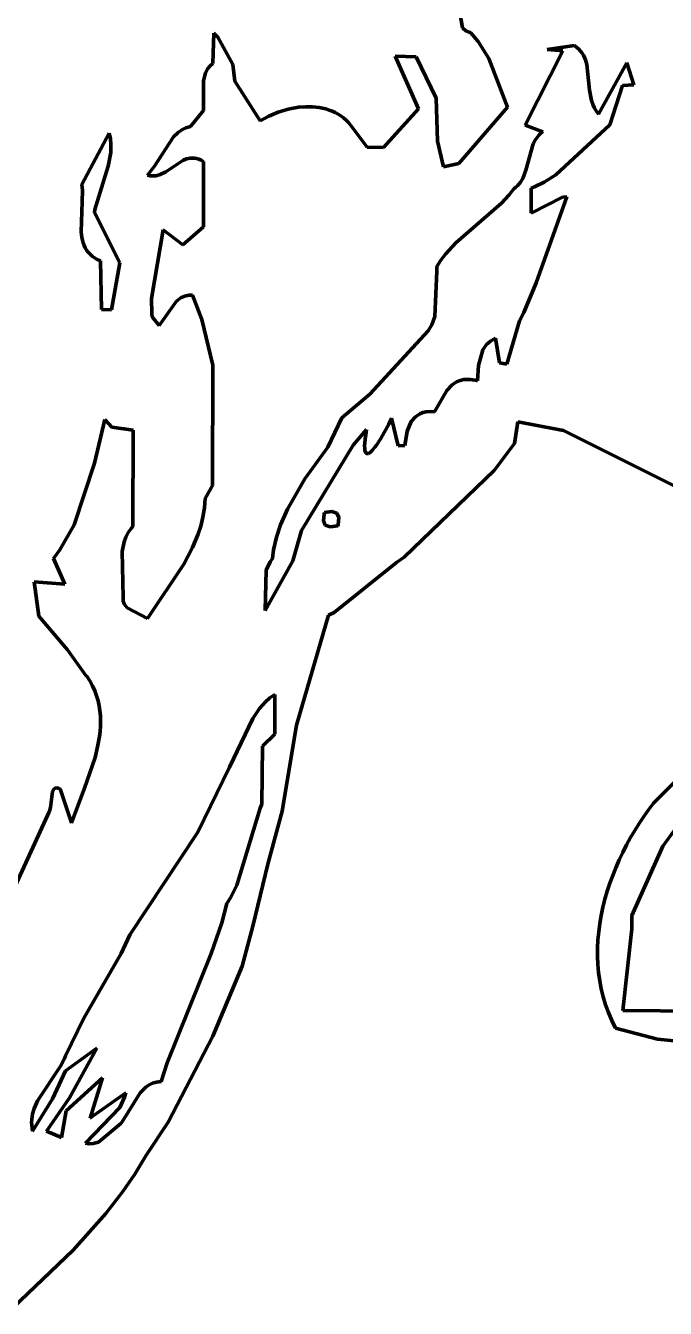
# Model space of a CAD drawing. Header units: millimetres. Extents: x 0 to 7.9, y 0 to 11.
# Drawn here: x 3.256 to 4.254, y 2.723 to 4.724 of the extents above; entities that cross this region are included whole.
import ezdxf

# ---------------------------------------------------------------- set-up
doc = ezdxf.new("R2010")
doc.units = ezdxf.units.MM
doc.layers.add('color#020202ff', color=7, linetype='CONTINUOUS', lineweight=100)
doc.layers.add('color#ffffffff', color=7, linetype='CONTINUOUS', lineweight=100)

msp = doc.modelspace()

# ---------------------------------------------------------------- linework, layer by layer
at = {"layer": 'color#020202ff'}
for p, q in [((3.9376, 4.7204), (3.9312, 4.7561)), ((3.548, 4.6649), (3.5497, 4.7122)), ((3.5497, 4.7122), (3.5556, 4.7058)), ((3.5556, 4.7058), (3.5794, 4.6634)), ((3.9425, 4.7158), (3.9376, 4.7204)), ((3.9478, 4.7134), (3.9425, 4.7158)), ((3.9499, 4.7129), (3.9478, 4.7134)), ((3.962, 4.6991), (3.9499, 4.7129)), ((3.9785, 4.6724), (3.962, 4.6991)), ((4.094, 4.6843), (4.0351, 4.5684)), ((4.1122, 4.6926), (4.0698, 4.6866)), ((4.0698, 4.6866), (4.094, 4.6843)), ((4.1158, 4.6899), (4.1122, 4.6926)), ((4.1191, 4.687), (4.1158, 4.6899)), ((4.1219, 4.684), (4.1191, 4.687)), ((4.1243, 4.6808), (4.1219, 4.684)), ((3.5437, 4.6611), (3.548, 4.6649)), ((3.5794, 4.6634), (3.5822, 4.6373)), ((3.8689, 4.5938), (3.8326, 4.676)), ((3.8326, 4.676), (3.8652, 4.6751)), ((3.8652, 4.6751), (3.8966, 4.6106)), ((4.0078, 4.5965), (3.9785, 4.6724)), ((4.1264, 4.6775), (4.1243, 4.6808)), ((4.1296, 4.6706), (4.1264, 4.6775)), ((4.1318, 4.6632), (4.1296, 4.6706)), ((4.1358, 4.6231), (4.1318, 4.6632)), ((4.1939, 4.666), (4.15, 4.5859)), ((4.2049, 4.6315), (4.1939, 4.666)), ((3.5336, 4.6377), (3.5366, 4.6503)), ((3.5366, 4.6503), (3.5402, 4.657)), ((3.5402, 4.657), (3.5437, 4.6611)), ((3.5333, 4.5917), (3.5336, 4.6377)), ((3.5822, 4.6373), (3.6217, 4.5753)), ((4.1386, 4.6073), (4.1358, 4.6231)), ((4.1673, 4.5691), (4.1874, 4.6304)), ((4.1874, 4.6304), (4.2049, 4.6315)), ((3.8966, 4.6106), (3.8986, 4.5434)), ((4.1412, 4.5998), (4.1386, 4.6073)), ((3.513, 4.5663), (3.5333, 4.5917)), ((3.6217, 4.5753), (3.6351, 4.5828)), ((3.6351, 4.5828), (3.6499, 4.589)), ((3.6499, 4.589), (3.6656, 4.5937)), ((3.6656, 4.5937), (3.6818, 4.5965)), ((3.6818, 4.5965), (3.6926, 4.5974)), ((3.6926, 4.5974), (3.7034, 4.5972)), ((3.7034, 4.5972), (3.714, 4.5961)), ((3.714, 4.5961), (3.7243, 4.5938)), ((3.7243, 4.5938), (3.7293, 4.5922)), ((3.7293, 4.5922), (3.7341, 4.5904)), ((3.7341, 4.5904), (3.7388, 4.5882)), ((3.7388, 4.5882), (3.7434, 4.5857)), ((3.7434, 4.5857), (3.7478, 4.5829)), ((3.7478, 4.5829), (3.752, 4.5798)), ((3.8144, 4.5339), (3.8689, 4.5938)), ((3.9316, 4.5086), (4.0078, 4.5965)), ((4.1429, 4.5961), (4.1412, 4.5998)), ((4.1449, 4.5926), (4.1429, 4.5961)), ((4.1472, 4.5892), (4.1449, 4.5926)), ((4.15, 4.5859), (4.1472, 4.5892)), ((3.4997, 4.5612), (3.506, 4.5642)), ((3.506, 4.5642), (3.513, 4.5663)), ((3.752, 4.5798), (3.7559, 4.5763)), ((3.7559, 4.5763), (3.7597, 4.5725)), ((3.7597, 4.5725), (3.7632, 4.5683)), ((3.7632, 4.5683), (3.7889, 4.5341)), ((4.0351, 4.5684), (4.063, 4.5581)), ((4.0834, 4.4912), (4.1673, 4.5691)), ((3.3437, 4.4759), (3.3861, 4.556)), ((3.3861, 4.556), (3.3881, 4.5472)), ((3.3881, 4.5472), (3.389, 4.5385)), ((3.4568, 4.5045), (3.4864, 4.5503)), ((3.4864, 4.5503), (3.494, 4.5573)), ((3.494, 4.5573), (3.4997, 4.5612)), ((3.8986, 4.5434), (3.9078, 4.5034)), ((4.0509, 4.5453), (4.0477, 4.5392)), ((4.0549, 4.5508), (4.0509, 4.5453)), ((4.0573, 4.5534), (4.0549, 4.5508)), ((4.06, 4.5559), (4.0573, 4.5534)), ((4.063, 4.5581), (4.06, 4.5559)), ((3.3887, 4.5257), (3.3847, 4.5045)), ((3.389, 4.5385), (3.3887, 4.5257)), ((3.7889, 4.5341), (3.8144, 4.5339)), ((4.0477, 4.5392), (4.0366, 4.4985)), ((3.3847, 4.5045), (3.364, 4.4369)), ((3.446, 4.4904), (3.4568, 4.5045)), ((3.5011, 4.5135), (3.4744, 4.4957)), ((3.5068, 4.5158), (3.5011, 4.5135)), ((3.5128, 4.517), (3.5068, 4.5158)), ((3.5159, 4.5172), (3.5128, 4.517)), ((3.5192, 4.517), (3.5159, 4.5172)), ((3.5226, 4.5164), (3.5192, 4.517)), ((3.5261, 4.5154), (3.5226, 4.5164)), ((3.5298, 4.514), (3.5261, 4.5154)), ((3.5336, 4.512), (3.5298, 4.514)), ((3.5335, 4.4101), (3.5336, 4.512)), ((3.9078, 4.5034), (3.9316, 4.5086)), ((3.4496, 4.4897), (3.446, 4.4904)), ((3.4531, 4.4894), (3.4496, 4.4897)), ((3.4565, 4.4895), (3.4531, 4.4894)), ((3.4597, 4.4898), (3.4565, 4.4895)), ((3.4658, 4.4915), (3.4597, 4.4898)), ((3.4744, 4.4957), (3.4658, 4.4915)), ((4.0315, 4.4855), (4.0279, 4.4796)), ((4.0366, 4.4985), (4.0315, 4.4855)), ((4.065, 4.4796), (4.0834, 4.4912)), ((3.3444, 4.4674), (3.3437, 4.4759)), ((3.3441, 4.4491), (3.3444, 4.4674)), ((4.0177, 4.4694), (4.0104, 4.4599)), ((4.0207, 4.4717), (4.0177, 4.4694)), ((4.0234, 4.4742), (4.0207, 4.4717)), ((4.0279, 4.4796), (4.0234, 4.4742)), ((4.0446, 4.4311), (4.0449, 4.4703)), ((4.0449, 4.4703), (4.0501, 4.4724)), ((4.0501, 4.4724), (4.065, 4.4796)), ((3.3423, 4.402), (3.3441, 4.4491)), ((3.9983, 4.4467), (3.9269, 4.3848)), ((4.0104, 4.4599), (3.9983, 4.4467)), ((4.0937, 4.4565), (4.0446, 4.4311)), ((4.0524, 4.3225), (4.1005, 4.457)), ((4.1005, 4.457), (4.0937, 4.4565)), ((3.364, 4.4369), (3.3633, 4.4326)), ((3.3633, 4.4326), (3.4029, 4.354)), ((3.3434, 4.3933), (3.3423, 4.402)), ((3.4522, 4.2983), (3.4702, 4.4054)), ((3.4702, 4.4054), (3.5013, 4.382)), ((3.5013, 4.382), (3.5335, 4.4101)), ((3.3455, 4.385), (3.3434, 4.3933)), ((3.347, 4.3811), (3.3455, 4.385)), ((3.9269, 4.3848), (3.9111, 4.3676)), ((3.3488, 4.3773), (3.347, 4.3811)), ((3.3509, 4.3737), (3.3488, 4.3773)), ((3.3534, 4.3703), (3.3509, 4.3737)), ((3.3563, 4.3672), (3.3534, 4.3703)), ((3.3597, 4.3642), (3.3563, 4.3672)), ((3.3635, 4.3614), (3.3597, 4.3642)), ((3.9111, 4.3676), (3.904, 4.3581)), ((3.3677, 4.3589), (3.3635, 4.3614)), ((3.3725, 4.3567), (3.3677, 4.3589)), ((3.374, 4.2812), (3.3725, 4.3567)), ((3.4029, 4.354), (3.3896, 4.2805)), ((3.8977, 4.348), (3.8974, 4.3411)), ((3.904, 4.3581), (3.8977, 4.348)), ((3.8974, 4.3411), (3.8944, 4.2703)), ((4.0332, 4.2763), (4.0524, 4.3225)), ((3.5056, 4.3026), (3.4988, 4.2999)), ((3.5108, 4.3034), (3.5056, 4.3026)), ((3.5164, 4.3034), (3.5108, 4.3034)), ((3.531, 4.2655), (3.5164, 4.3034)), ((3.4529, 4.2743), (3.4522, 4.2983)), ((3.4911, 4.294), (3.4644, 4.2562)), ((3.4988, 4.2999), (3.4911, 4.294)), ((3.3896, 4.2805), (3.374, 4.2812)), ((3.4535, 4.2694), (3.4529, 4.2743)), ((3.4644, 4.2562), (3.4535, 4.2694)), ((3.5482, 4.1941), (3.531, 4.2655)), ((3.8944, 4.2703), (3.8895, 4.2572)), ((4.0069, 4.1958), (4.0266, 4.2636)), ((4.0266, 4.2636), (4.0332, 4.2763)), ((3.884, 4.2478), (3.7931, 4.1491)), ((3.8895, 4.2572), (3.884, 4.2478)), ((3.9693, 4.2183), (3.9751, 4.2266)), ((3.9751, 4.2266), (3.9812, 4.2319)), ((3.9812, 4.2319), (3.9888, 4.2364)), ((3.9888, 4.2364), (3.9951, 4.1979)), ((3.9625, 4.1937), (3.9693, 4.2183)), ((3.5476, 4.0063), (3.5482, 4.1941)), ((3.9612, 4.1696), (3.9625, 4.1937)), ((3.9951, 4.1979), (4.0069, 4.1958)), ((3.9133, 4.1549), (3.9214, 4.1634)), ((3.9214, 4.1634), (3.9284, 4.1681)), ((3.9284, 4.1681), (3.9337, 4.1703)), ((3.9337, 4.1703), (3.9396, 4.1717)), ((3.9396, 4.1717), (3.9461, 4.1721)), ((3.9461, 4.1721), (3.9496, 4.1719)), ((3.9496, 4.1719), (3.9533, 4.1714)), ((3.9533, 4.1714), (3.9571, 4.1706)), ((3.9571, 4.1706), (3.9612, 4.1696)), ((3.7931, 4.1491), (3.7493, 4.1121)), ((3.8937, 4.1213), (3.9133, 4.1549)), ((3.8811, 4.1214), (3.8871, 4.1218)), ((3.8871, 4.1218), (3.8937, 4.1213)), ((3.3635, 4.0416), (3.3795, 4.1093)), ((3.3795, 4.1093), (3.3903, 4.0976)), ((3.7493, 4.1121), (3.7276, 4.0661)), ((3.81, 4.0799), (3.8225, 4.1023)), ((3.8225, 4.1023), (3.8256, 4.1087)), ((3.8256, 4.1087), (3.8269, 4.1115)), ((3.8269, 4.1115), (3.8373, 4.0686)), ((3.851, 4.0912), (3.8577, 4.1061)), ((3.8577, 4.1061), (3.8644, 4.1138)), ((3.8644, 4.1138), (3.8708, 4.1182)), ((3.8708, 4.1182), (3.8757, 4.1202)), ((3.8757, 4.1202), (3.8811, 4.1214)), ((4.0239, 4.106), (4.0189, 4.0719)), ((4.095, 4.0925), (4.0239, 4.106)), ((3.3903, 4.0976), (3.4236, 4.093)), ((3.4236, 4.093), (3.4231, 3.9427)), ((3.7667, 4.0695), (3.7878, 4.0939)), ((3.7865, 4.0859), (3.7856, 4.079)), ((3.7878, 4.0939), (3.7865, 4.0859)), ((3.8476, 4.0688), (3.851, 4.0912)), ((4.2774, 4.0012), (4.095, 4.0925)), ((3.6863, 3.9364), (3.7667, 4.0695)), ((3.7276, 4.0661), (3.6917, 4.0169)), ((3.785, 4.0731), (3.7848, 4.0682)), ((3.7848, 4.0682), (3.7849, 4.0642)), ((3.7849, 4.0642), (3.7853, 4.061)), ((3.7856, 4.079), (3.785, 4.0731)), ((3.7966, 4.0612), (3.7987, 4.0636)), ((3.7987, 4.0636), (3.8009, 4.0663)), ((3.8009, 4.0663), (3.8031, 4.0694)), ((3.8031, 4.0694), (3.81, 4.0799)), ((3.8373, 4.0686), (3.8476, 4.0688)), ((4.0189, 4.0719), (3.9868, 4.0298)), ((3.3316, 3.9452), (3.3635, 4.0416)), ((3.7853, 4.061), (3.786, 4.0587)), ((3.786, 4.0587), (3.7869, 4.0572)), ((3.7869, 4.0572), (3.7881, 4.0564)), ((3.7881, 4.0564), (3.7894, 4.0562)), ((3.7894, 4.0562), (3.791, 4.0566)), ((3.791, 4.0566), (3.7927, 4.0577)), ((3.7927, 4.0577), (3.7946, 4.0592)), ((3.7946, 4.0592), (3.7966, 4.0612)), ((3.9868, 4.0298), (3.8465, 3.8948)), ((3.536, 3.9863), (3.5476, 4.0063)), ((3.6917, 4.0169), (3.6643, 3.9698)), ((3.5356, 3.9789), (3.536, 3.9863)), ((3.5326, 3.9572), (3.5349, 3.9716)), ((3.5349, 3.9716), (3.5356, 3.9789)), ((3.6643, 3.9698), (3.6536, 3.945)), ((3.7217, 3.9625), (3.7204, 3.9514)), ((3.7222, 3.9645), (3.7217, 3.9625)), ((3.7339, 3.966), (3.7222, 3.9645)), ((3.7413, 3.9633), (3.7339, 3.966)), ((3.7445, 3.9564), (3.7413, 3.9633)), ((3.3092, 3.9062), (3.3316, 3.9452)), ((3.4231, 3.9427), (3.4204, 3.9396)), ((3.5247, 3.9296), (3.5291, 3.9432)), ((3.5291, 3.9432), (3.5326, 3.9572)), ((3.6536, 3.945), (3.6473, 3.9258)), ((3.7204, 3.9514), (3.7235, 3.9444)), ((3.7235, 3.9444), (3.731, 3.9418)), ((3.731, 3.9418), (3.7429, 3.9434)), ((3.7429, 3.9434), (3.7434, 3.9454)), ((3.7434, 3.9454), (3.7445, 3.9564)), ((3.4122, 3.9261), (3.4095, 3.9189)), ((3.4158, 3.933), (3.4122, 3.9261)), ((3.4204, 3.9396), (3.4158, 3.933)), ((3.5164, 3.9096), (3.5247, 3.9296)), ((3.6473, 3.9258), (3.6428, 3.906)), ((3.6727, 3.8892), (3.6863, 3.9364)), ((3.2992, 3.8927), (3.3092, 3.9062)), ((3.4095, 3.9189), (3.4063, 3.9037)), ((3.4063, 3.9037), (3.408, 3.8319)), ((3.5028, 3.8838), (3.5164, 3.9096)), ((3.6428, 3.906), (3.6409, 3.8925)), ((3.3169, 3.8524), (3.2992, 3.8927)), ((3.4459, 3.799), (3.5028, 3.8838)), ((3.6294, 3.8118), (3.6727, 3.8892)), ((3.6374, 3.8877), (3.6314, 3.8747)), ((3.6409, 3.8925), (3.6374, 3.8877)), ((3.8347, 3.8863), (3.7371, 3.8085)), ((3.8465, 3.8948), (3.8347, 3.8863)), ((3.6314, 3.8747), (3.6294, 3.8118)), ((3.2765, 3.8029), (3.269, 3.8562)), ((3.269, 3.8562), (3.3169, 3.8524)), ((3.408, 3.8319), (3.4078, 3.8297)), ((3.4078, 3.8297), (3.4081, 3.8259)), ((3.4081, 3.8259), (3.4099, 3.821)), ((3.3214, 3.7503), (3.2765, 3.8029)), ((3.4099, 3.821), (3.4143, 3.8158)), ((3.4143, 3.8158), (3.4459, 3.799)), ((3.7287, 3.8044), (3.6784, 3.6326)), ((3.7371, 3.8085), (3.7287, 3.8044)), ((3.3497, 3.71), (3.3214, 3.7503)), ((3.3514, 3.7092), (3.3497, 3.71)), ((3.3562, 3.7017), (3.3514, 3.7092)), ((3.3603, 3.6941), (3.3562, 3.7017)), ((3.3637, 3.6864), (3.3603, 3.6941)), ((3.3666, 3.6787), (3.3637, 3.6864)), ((3.3689, 3.6709), (3.3666, 3.6787)), ((3.3706, 3.663), (3.3689, 3.6709)), ((3.3718, 3.6551), (3.3706, 3.663)), ((3.63, 3.6689), (3.6209, 3.6587)), ((3.6369, 3.6751), (3.63, 3.6689)), ((3.6446, 3.6805), (3.6369, 3.6751)), ((3.6445, 3.6189), (3.6446, 3.6805)), ((4.2357, 3.5109), (4.3896, 3.6669)), ((3.3725, 3.6471), (3.3718, 3.6551)), ((3.3727, 3.6391), (3.3725, 3.6471)), ((3.6106, 3.6433), (3.5741, 3.567)), ((3.6209, 3.6587), (3.6106, 3.6433)), ((3.371, 3.615), (3.3719, 3.623)), ((3.3719, 3.623), (3.3725, 3.6311)), ((3.3725, 3.6311), (3.3727, 3.6391)), ((3.6784, 3.6326), (3.6564, 3.4983)), ((3.3681, 3.5988), (3.371, 3.615)), ((3.6256, 3.5999), (3.6445, 3.6189)), ((3.3478, 3.5343), (3.3641, 3.5825)), ((3.3641, 3.5825), (3.3681, 3.5988)), ((3.6242, 3.5096), (3.6256, 3.5999)), ((3.5741, 3.567), (3.5243, 3.4656)), ((3.2949, 3.5041), (3.2976, 3.5293)), ((3.2976, 3.5293), (3.2997, 3.5328)), ((3.2997, 3.5328), (3.3017, 3.5342)), ((3.3017, 3.5342), (3.3044, 3.5347)), ((3.3044, 3.5347), (3.306, 3.5346)), ((3.306, 3.5346), (3.3078, 3.5342)), ((3.3078, 3.5342), (3.3099, 3.5336)), ((3.3099, 3.5336), (3.3276, 3.4803)), ((3.3276, 3.4803), (3.3478, 3.5343)), ((4.3087, 3.5246), (4.2503, 3.4441)), ((3.2931, 3.4983), (3.2949, 3.5041)), ((3.5856, 3.3829), (3.622, 3.5031)), ((3.622, 3.5031), (3.6242, 3.5096)), ((4.228, 3.5007), (4.2357, 3.5109)), ((3.2102, 3.3193), (3.2924, 3.4973)), ((3.2924, 3.4973), (3.2931, 3.4983)), ((3.6564, 3.4983), (3.6338, 3.416)), ((4.2134, 3.4795), (4.2206, 3.4902)), ((4.2206, 3.4902), (4.228, 3.5007)), ((3.5243, 3.4656), (3.4182, 3.3058)), ((4.1999, 3.4573), (4.2065, 3.4685)), ((4.2065, 3.4685), (4.2134, 3.4795)), ((4.1877, 3.4342), (4.1936, 3.4459)), ((4.1936, 3.4459), (4.1999, 3.4573)), ((4.2503, 3.4441), (4.2017, 3.3356)), ((4.1768, 3.4104), (4.182, 3.4224)), ((4.182, 3.4224), (4.1877, 3.4342)), ((3.6338, 3.416), (3.6104, 3.3192)), ((4.1719, 3.3983), (4.1768, 3.4104)), ((3.5756, 3.3635), (3.5856, 3.3829)), ((4.1634, 3.3737), (4.1674, 3.3861)), ((4.1674, 3.3861), (4.1719, 3.3983)), ((3.5696, 3.3543), (3.5756, 3.3635)), ((4.1598, 3.3612), (4.1634, 3.3737)), ((3.5618, 3.3246), (3.5696, 3.3543)), ((4.1539, 3.336), (4.1566, 3.3486)), ((4.1566, 3.3486), (4.1598, 3.3612)), ((3.5454, 3.2764), (3.5618, 3.3246)), ((4.1501, 3.3105), (4.1517, 3.3233)), ((4.1517, 3.3233), (4.1539, 3.336)), ((4.2017, 3.3356), (4.2016, 3.3149)), ((3.4182, 3.3058), (3.4048, 3.2763)), ((3.6104, 3.3192), (3.5935, 3.2569)), ((4.1489, 3.2978), (4.1501, 3.3105)), ((4.2016, 3.3149), (4.1876, 3.1876)), ((4.1482, 3.2722), (4.1483, 3.285)), ((4.1483, 3.285), (4.1489, 3.2978)), ((3.4048, 3.2763), (3.3469, 3.1756)), ((3.4767, 3.1059), (3.5454, 3.2764)), ((4.1488, 3.2595), (4.1482, 3.2722)), ((3.5935, 3.2569), (3.5482, 3.1475)), ((4.1499, 3.2467), (4.1488, 3.2595)), ((4.1517, 3.2341), (4.1499, 3.2467)), ((4.1541, 3.2215), (4.1517, 3.2341)), ((4.1572, 3.209), (4.1541, 3.2215)), ((4.1609, 3.1966), (4.1572, 3.209)), ((4.1653, 3.1843), (4.1609, 3.1966)), ((4.1705, 3.1722), (4.1653, 3.1843)), ((4.1876, 3.1876), (4.4424, 3.1859)), ((3.3469, 3.1756), (3.3183, 3.1168)), ((4.1763, 3.1602), (4.1705, 3.1722)), ((3.5482, 3.1475), (3.4782, 3.0136)), ((4.2419, 3.1431), (4.1763, 3.1602)), ((4.3047, 3.1366), (4.2419, 3.1431)), ((3.3183, 3.0934), (3.3669, 3.129)), ((3.3669, 3.129), (3.3241, 3.0512)), ((3.3166, 3.1127), (3.3103, 3.1008)), ((3.3183, 3.1168), (3.3166, 3.1127)), ((3.4674, 3.0767), (3.4767, 3.1059)), ((3.3103, 3.1008), (3.2746, 3.0468)), ((3.2976, 3.0498), (3.3183, 3.0934)), ((3.3193, 3.0309), (3.3757, 3.0825)), ((3.3757, 3.0825), (3.374, 3.0772)), ((3.374, 3.0772), (3.3564, 3.0199)), ((3.4345, 3.059), (3.4433, 3.068)), ((3.4433, 3.068), (3.4484, 3.0715)), ((3.4484, 3.0715), (3.454, 3.0742)), ((3.454, 3.0742), (3.4603, 3.076)), ((3.4603, 3.076), (3.4638, 3.0765)), ((3.4638, 3.0765), (3.4674, 3.0767)), ((3.2667, 2.9996), (3.2976, 3.0498)), ((3.2746, 3.0468), (3.2692, 3.0347)), ((3.3241, 3.0512), (3.2882, 2.9995)), ((3.3611, 3.0233), (3.4123, 3.0594)), ((3.4102, 3.0524), (3.4028, 3.0363)), ((3.4063, 3.0138), (3.4345, 3.059)), ((3.4123, 3.0594), (3.4102, 3.0524)), ((3.2667, 3.0264), (3.2654, 3.0178)), ((3.2692, 3.0347), (3.2667, 3.0264)), ((3.3119, 2.9898), (3.3193, 3.0309)), ((3.4028, 3.0363), (3.3494, 2.9809)), ((3.3564, 3.0199), (3.3611, 3.0233)), ((3.2654, 3.0178), (3.2652, 3.0134)), ((3.2652, 3.0134), (3.2653, 3.0089)), ((3.2653, 3.0089), (3.2658, 3.0043)), ((3.2658, 3.0043), (3.2667, 2.9996)), ((3.3693, 2.9824), (3.4043, 3.0114)), ((3.4043, 3.0114), (3.4063, 3.0138)), ((3.4782, 3.0136), (3.4433, 2.9607)), ((3.2882, 2.9995), (3.3119, 2.9898)), ((3.3611, 2.98), (3.3693, 2.9824)), ((3.3494, 2.9809), (3.3542, 2.9799)), ((3.3542, 2.9799), (3.3611, 2.98)), ((3.4433, 2.9607), (3.4262, 2.9325)), ((3.4262, 2.9325), (3.4077, 2.9054)), ((3.4077, 2.9054), (3.381, 2.8709)), ((3.381, 2.8709), (3.3299, 2.814)), ((3.3299, 2.814), (3.2352, 2.7231))]:
    msp.add_line(p, q, dxfattribs=at)
at = {"layer": 'color#ffffffff'}
for p, q in [((3.9312, 4.7561), (3.9376, 4.7204)), ((3.5497, 4.7122), (3.548, 4.6649)), ((3.5556, 4.7058), (3.5497, 4.7122)), ((3.5794, 4.6634), (3.5556, 4.7058)), ((3.9376, 4.7204), (3.9425, 4.7158)), ((3.9425, 4.7158), (3.9478, 4.7134)), ((3.9478, 4.7134), (3.9499, 4.7129)), ((3.9499, 4.7129), (3.962, 4.6991)), ((3.962, 4.6991), (3.9785, 4.6724)), ((4.0351, 4.5684), (4.094, 4.6843)), ((4.0698, 4.6866), (4.1122, 4.6926)), ((4.094, 4.6843), (4.0698, 4.6866)), ((4.1122, 4.6926), (4.1158, 4.6899)), ((4.1158, 4.6899), (4.1191, 4.687)), ((4.1191, 4.687), (4.1219, 4.684)), ((4.1219, 4.684), (4.1243, 4.6808)), ((3.548, 4.6649), (3.5437, 4.6611)), ((3.5822, 4.6373), (3.5794, 4.6634)), ((3.8652, 4.6751), (3.8326, 4.676)), ((3.8326, 4.676), (3.8689, 4.5938)), ((3.8966, 4.6106), (3.8652, 4.6751)), ((3.9785, 4.6724), (4.0078, 4.5965)), ((4.1243, 4.6808), (4.1264, 4.6775)), ((4.1264, 4.6775), (4.1296, 4.6706)), ((4.1296, 4.6706), (4.1318, 4.6632)), ((4.1318, 4.6632), (4.1358, 4.6231)), ((4.15, 4.5859), (4.1939, 4.666)), ((4.1939, 4.666), (4.2049, 4.6315)), ((3.5366, 4.6503), (3.5336, 4.6377)), ((3.5402, 4.657), (3.5366, 4.6503)), ((3.5437, 4.6611), (3.5402, 4.657)), ((3.5336, 4.6377), (3.5333, 4.5917)), ((3.6217, 4.5753), (3.5822, 4.6373)), ((4.1358, 4.6231), (4.1386, 4.6073)), ((4.1874, 4.6304), (4.1673, 4.5691)), ((4.2049, 4.6315), (4.1874, 4.6304)), ((3.8986, 4.5434), (3.8966, 4.6106)), ((4.1386, 4.6073), (4.1412, 4.5998)), ((3.5333, 4.5917), (3.513, 4.5663)), ((3.6351, 4.5828), (3.6217, 4.5753)), ((3.6499, 4.589), (3.6351, 4.5828)), ((3.6656, 4.5937), (3.6499, 4.589)), ((3.6818, 4.5965), (3.6656, 4.5937)), ((3.6926, 4.5974), (3.6818, 4.5965)), ((3.7034, 4.5972), (3.6926, 4.5974)), ((3.714, 4.5961), (3.7034, 4.5972)), ((3.7243, 4.5938), (3.714, 4.5961)), ((3.7293, 4.5922), (3.7243, 4.5938)), ((3.7341, 4.5904), (3.7293, 4.5922)), ((3.7388, 4.5882), (3.7341, 4.5904)), ((3.7434, 4.5857), (3.7388, 4.5882)), ((3.7478, 4.5829), (3.7434, 4.5857)), ((3.752, 4.5798), (3.7478, 4.5829)), ((3.8689, 4.5938), (3.8144, 4.5339)), ((4.0078, 4.5965), (3.9316, 4.5086)), ((4.1412, 4.5998), (4.1429, 4.5961)), ((4.1429, 4.5961), (4.1449, 4.5926)), ((4.1449, 4.5926), (4.1472, 4.5892)), ((4.1472, 4.5892), (4.15, 4.5859)), ((3.506, 4.5642), (3.4997, 4.5612)), ((3.513, 4.5663), (3.506, 4.5642)), ((3.7559, 4.5763), (3.752, 4.5798)), ((3.7597, 4.5725), (3.7559, 4.5763)), ((3.7632, 4.5683), (3.7597, 4.5725)), ((3.7889, 4.5341), (3.7632, 4.5683)), ((4.063, 4.5581), (4.0351, 4.5684)), ((4.1673, 4.5691), (4.0834, 4.4912)), ((3.3861, 4.556), (3.3437, 4.4759)), ((3.3881, 4.5472), (3.3861, 4.556)), ((3.389, 4.5385), (3.3881, 4.5472)), ((3.4864, 4.5503), (3.4568, 4.5045)), ((3.494, 4.5573), (3.4864, 4.5503)), ((3.4997, 4.5612), (3.494, 4.5573)), ((3.9078, 4.5034), (3.8986, 4.5434)), ((4.0477, 4.5392), (4.0509, 4.5453)), ((4.0509, 4.5453), (4.0549, 4.5508)), ((4.0549, 4.5508), (4.0573, 4.5534)), ((4.0573, 4.5534), (4.06, 4.5559)), ((4.06, 4.5559), (4.063, 4.5581)), ((3.3847, 4.5045), (3.3887, 4.5257)), ((3.3887, 4.5257), (3.389, 4.5385)), ((3.8144, 4.5339), (3.7889, 4.5341)), ((4.0366, 4.4985), (4.0477, 4.5392)), ((3.364, 4.4369), (3.3847, 4.5045)), ((3.4568, 4.5045), (3.446, 4.4904)), ((3.4744, 4.4957), (3.5011, 4.5135)), ((3.5011, 4.5135), (3.5068, 4.5158)), ((3.5068, 4.5158), (3.5128, 4.517)), ((3.5128, 4.517), (3.5159, 4.5172)), ((3.5159, 4.5172), (3.5192, 4.517)), ((3.5192, 4.517), (3.5226, 4.5164)), ((3.5226, 4.5164), (3.5261, 4.5154)), ((3.5261, 4.5154), (3.5298, 4.514)), ((3.5298, 4.514), (3.5336, 4.512)), ((3.5336, 4.512), (3.5335, 4.4101)), ((3.9316, 4.5086), (3.9078, 4.5034)), ((3.446, 4.4904), (3.4496, 4.4897)), ((3.4496, 4.4897), (3.4531, 4.4894)), ((3.4531, 4.4894), (3.4565, 4.4895)), ((3.4565, 4.4895), (3.4597, 4.4898)), ((3.4597, 4.4898), (3.4658, 4.4915)), ((3.4658, 4.4915), (3.4744, 4.4957)), ((4.0279, 4.4796), (4.0315, 4.4855)), ((4.0315, 4.4855), (4.0366, 4.4985)), ((4.0834, 4.4912), (4.065, 4.4796)), ((3.3437, 4.4759), (3.3444, 4.4674)), ((3.3444, 4.4674), (3.3441, 4.4491)), ((4.0104, 4.4599), (4.0177, 4.4694)), ((4.0177, 4.4694), (4.0207, 4.4717)), ((4.0207, 4.4717), (4.0234, 4.4742)), ((4.0234, 4.4742), (4.0279, 4.4796)), ((4.0449, 4.4703), (4.0446, 4.4311)), ((4.0501, 4.4724), (4.0449, 4.4703)), ((4.065, 4.4796), (4.0501, 4.4724)), ((3.3441, 4.4491), (3.3423, 4.402)), ((3.9269, 4.3848), (3.9983, 4.4467)), ((3.9983, 4.4467), (4.0104, 4.4599)), ((4.0446, 4.4311), (4.0937, 4.4565)), ((4.1005, 4.457), (4.0524, 4.3225)), ((4.0937, 4.4565), (4.1005, 4.457)), ((3.3633, 4.4326), (3.364, 4.4369)), ((3.4029, 4.354), (3.3633, 4.4326)), ((3.3423, 4.402), (3.3434, 4.3933)), ((3.4702, 4.4054), (3.4522, 4.2983)), ((3.5013, 4.382), (3.4702, 4.4054)), ((3.5335, 4.4101), (3.5013, 4.382)), ((3.3434, 4.3933), (3.3455, 4.385)), ((3.3455, 4.385), (3.347, 4.3811)), ((3.9111, 4.3676), (3.9269, 4.3848)), ((3.347, 4.3811), (3.3488, 4.3773)), ((3.3488, 4.3773), (3.3509, 4.3737)), ((3.3509, 4.3737), (3.3534, 4.3703)), ((3.3534, 4.3703), (3.3563, 4.3672)), ((3.3563, 4.3672), (3.3597, 4.3642)), ((3.3597, 4.3642), (3.3635, 4.3614)), ((3.904, 4.3581), (3.9111, 4.3676)), ((3.3635, 4.3614), (3.3677, 4.3589)), ((3.3677, 4.3589), (3.3725, 4.3567)), ((3.3725, 4.3567), (3.374, 4.2812)), ((3.3896, 4.2805), (3.4029, 4.354)), ((3.8974, 4.3411), (3.8977, 4.348)), ((3.8977, 4.348), (3.904, 4.3581)), ((3.8944, 4.2703), (3.8974, 4.3411)), ((4.0524, 4.3225), (4.0332, 4.2763)), ((3.4988, 4.2999), (3.5056, 4.3026)), ((3.5056, 4.3026), (3.5108, 4.3034)), ((3.5108, 4.3034), (3.5164, 4.3034)), ((3.5164, 4.3034), (3.531, 4.2655)), ((3.4522, 4.2983), (3.4529, 4.2743)), ((3.4644, 4.2562), (3.4911, 4.294)), ((3.4911, 4.294), (3.4988, 4.2999)), ((3.374, 4.2812), (3.3896, 4.2805)), ((3.4529, 4.2743), (3.4535, 4.2694)), ((3.4535, 4.2694), (3.4644, 4.2562)), ((3.531, 4.2655), (3.5482, 4.1941)), ((3.8895, 4.2572), (3.8944, 4.2703)), ((4.0266, 4.2636), (4.0069, 4.1958)), ((4.0332, 4.2763), (4.0266, 4.2636)), ((3.7931, 4.1491), (3.884, 4.2478)), ((3.884, 4.2478), (3.8895, 4.2572)), ((3.9751, 4.2266), (3.9693, 4.2183)), ((3.9812, 4.2319), (3.9751, 4.2266)), ((3.9888, 4.2364), (3.9812, 4.2319)), ((3.9951, 4.1979), (3.9888, 4.2364)), ((3.9693, 4.2183), (3.9625, 4.1937)), ((3.5482, 4.1941), (3.5476, 4.0063)), ((3.9625, 4.1937), (3.9612, 4.1696)), ((4.0069, 4.1958), (3.9951, 4.1979)), ((3.9214, 4.1634), (3.9133, 4.1549)), ((3.9284, 4.1681), (3.9214, 4.1634)), ((3.9337, 4.1703), (3.9284, 4.1681)), ((3.9396, 4.1717), (3.9337, 4.1703)), ((3.9461, 4.1721), (3.9396, 4.1717)), ((3.9496, 4.1719), (3.9461, 4.1721)), ((3.9533, 4.1714), (3.9496, 4.1719)), ((3.9571, 4.1706), (3.9533, 4.1714)), ((3.9612, 4.1696), (3.9571, 4.1706)), ((3.7493, 4.1121), (3.7931, 4.1491)), ((3.9133, 4.1549), (3.8937, 4.1213)), ((3.8871, 4.1218), (3.8811, 4.1214)), ((3.8937, 4.1213), (3.8871, 4.1218)), ((3.3795, 4.1093), (3.3635, 4.0416)), ((3.3903, 4.0976), (3.3795, 4.1093)), ((3.7276, 4.0661), (3.7493, 4.1121)), ((3.8225, 4.1023), (3.81, 4.0799)), ((3.8256, 4.1087), (3.8225, 4.1023)), ((3.8269, 4.1115), (3.8256, 4.1087)), ((3.8373, 4.0686), (3.8269, 4.1115)), ((3.8577, 4.1061), (3.851, 4.0912)), ((3.8644, 4.1138), (3.8577, 4.1061)), ((3.8708, 4.1182), (3.8644, 4.1138)), ((3.8757, 4.1202), (3.8708, 4.1182)), ((3.8811, 4.1214), (3.8757, 4.1202)), ((4.0189, 4.0719), (4.0239, 4.106)), ((4.0239, 4.106), (4.095, 4.0925)), ((3.4236, 4.093), (3.3903, 4.0976)), ((3.4231, 3.9427), (3.4236, 4.093)), ((3.7878, 4.0939), (3.7667, 4.0695)), ((3.7856, 4.079), (3.7865, 4.0859)), ((3.7865, 4.0859), (3.7878, 4.0939)), ((3.851, 4.0912), (3.8476, 4.0688)), ((4.095, 4.0925), (4.2774, 4.0012)), ((3.7667, 4.0695), (3.6863, 3.9364)), ((3.6917, 4.0169), (3.7276, 4.0661)), ((3.7848, 4.0682), (3.785, 4.0731)), ((3.7849, 4.0642), (3.7848, 4.0682)), ((3.7853, 4.061), (3.7849, 4.0642)), ((3.785, 4.0731), (3.7856, 4.079)), ((3.7987, 4.0636), (3.7966, 4.0612)), ((3.8009, 4.0663), (3.7987, 4.0636)), ((3.8031, 4.0694), (3.8009, 4.0663)), ((3.81, 4.0799), (3.8031, 4.0694)), ((3.8476, 4.0688), (3.8373, 4.0686)), ((3.9868, 4.0298), (4.0189, 4.0719)), ((3.3635, 4.0416), (3.3316, 3.9452)), ((3.786, 4.0587), (3.7853, 4.061)), ((3.7869, 4.0572), (3.786, 4.0587)), ((3.7881, 4.0564), (3.7869, 4.0572)), ((3.7894, 4.0562), (3.7881, 4.0564)), ((3.791, 4.0566), (3.7894, 4.0562)), ((3.7927, 4.0577), (3.791, 4.0566)), ((3.7946, 4.0592), (3.7927, 4.0577)), ((3.7966, 4.0612), (3.7946, 4.0592)), ((3.8465, 3.8948), (3.9868, 4.0298)), ((3.5476, 4.0063), (3.536, 3.9863)), ((3.6643, 3.9698), (3.6917, 4.0169)), ((3.536, 3.9863), (3.5356, 3.9789)), ((3.5349, 3.9716), (3.5326, 3.9572)), ((3.5356, 3.9789), (3.5349, 3.9716)), ((3.6536, 3.945), (3.6643, 3.9698)), ((3.7204, 3.9514), (3.7217, 3.9625)), ((3.7217, 3.9625), (3.7222, 3.9645)), ((3.7222, 3.9645), (3.7339, 3.966)), ((3.7339, 3.966), (3.7413, 3.9633)), ((3.7413, 3.9633), (3.7445, 3.9564)), ((3.3316, 3.9452), (3.3092, 3.9062)), ((3.4204, 3.9396), (3.4231, 3.9427)), ((3.5291, 3.9432), (3.5247, 3.9296)), ((3.5326, 3.9572), (3.5291, 3.9432)), ((3.6473, 3.9258), (3.6536, 3.945)), ((3.7235, 3.9444), (3.7204, 3.9514)), ((3.731, 3.9418), (3.7235, 3.9444)), ((3.7429, 3.9434), (3.731, 3.9418)), ((3.7434, 3.9454), (3.7429, 3.9434)), ((3.7445, 3.9564), (3.7434, 3.9454)), ((3.4095, 3.9189), (3.4122, 3.9261)), ((3.4122, 3.9261), (3.4158, 3.933)), ((3.4158, 3.933), (3.4204, 3.9396)), ((3.5247, 3.9296), (3.5164, 3.9096)), ((3.6428, 3.906), (3.6473, 3.9258)), ((3.6863, 3.9364), (3.6727, 3.8892)), ((3.3092, 3.9062), (3.2992, 3.8927)), ((3.4063, 3.9037), (3.4095, 3.9189)), ((3.408, 3.8319), (3.4063, 3.9037)), ((3.5164, 3.9096), (3.5028, 3.8838)), ((3.6409, 3.8925), (3.6428, 3.906)), ((3.2992, 3.8927), (3.3169, 3.8524)), ((3.5028, 3.8838), (3.4459, 3.799)), ((3.6727, 3.8892), (3.6294, 3.8118)), ((3.6314, 3.8747), (3.6374, 3.8877)), ((3.6374, 3.8877), (3.6409, 3.8925)), ((3.7371, 3.8085), (3.8347, 3.8863)), ((3.8347, 3.8863), (3.8465, 3.8948)), ((3.6294, 3.8118), (3.6314, 3.8747)), ((3.3169, 3.8524), (3.269, 3.8562)), ((3.269, 3.8562), (3.2765, 3.8029)), ((3.4078, 3.8297), (3.408, 3.8319)), ((3.4081, 3.8259), (3.4078, 3.8297)), ((3.4099, 3.821), (3.4081, 3.8259)), ((3.2765, 3.8029), (3.3214, 3.7503)), ((3.4143, 3.8158), (3.4099, 3.821)), ((3.4459, 3.799), (3.4143, 3.8158)), ((3.6784, 3.6326), (3.7287, 3.8044)), ((3.7287, 3.8044), (3.7371, 3.8085)), ((3.3214, 3.7503), (3.3497, 3.71)), ((3.3497, 3.71), (3.3514, 3.7092)), ((3.3514, 3.7092), (3.3562, 3.7017)), ((3.3562, 3.7017), (3.3603, 3.6941)), ((3.3603, 3.6941), (3.3637, 3.6864)), ((3.3637, 3.6864), (3.3666, 3.6787)), ((3.3666, 3.6787), (3.3689, 3.6709)), ((3.3689, 3.6709), (3.3706, 3.663)), ((3.3706, 3.663), (3.3718, 3.6551)), ((3.6209, 3.6587), (3.63, 3.6689)), ((3.63, 3.6689), (3.6369, 3.6751)), ((3.6369, 3.6751), (3.6446, 3.6805)), ((3.6446, 3.6805), (3.6445, 3.6189)), ((4.3896, 3.6669), (4.2357, 3.5109)), ((3.3718, 3.6551), (3.3725, 3.6471)), ((3.3725, 3.6471), (3.3727, 3.6391)), ((3.5741, 3.567), (3.6106, 3.6433)), ((3.6106, 3.6433), (3.6209, 3.6587)), ((3.3719, 3.623), (3.371, 3.615)), ((3.3725, 3.6311), (3.3719, 3.623)), ((3.3727, 3.6391), (3.3725, 3.6311)), ((3.6564, 3.4983), (3.6784, 3.6326)), ((3.371, 3.615), (3.3681, 3.5988)), ((3.6445, 3.6189), (3.6256, 3.5999)), ((3.3641, 3.5825), (3.3478, 3.5343)), ((3.3681, 3.5988), (3.3641, 3.5825)), ((3.6256, 3.5999), (3.6242, 3.5096)), ((3.5243, 3.4656), (3.5741, 3.567)), ((3.2976, 3.5293), (3.2949, 3.5041)), ((3.2997, 3.5328), (3.2976, 3.5293)), ((3.3017, 3.5342), (3.2997, 3.5328)), ((3.3044, 3.5347), (3.3017, 3.5342)), ((3.306, 3.5346), (3.3044, 3.5347)), ((3.3078, 3.5342), (3.306, 3.5346)), ((3.3099, 3.5336), (3.3078, 3.5342)), ((3.3276, 3.4803), (3.3099, 3.5336)), ((3.3478, 3.5343), (3.3276, 3.4803)), ((4.2503, 3.4441), (4.3087, 3.5246)), ((3.2949, 3.5041), (3.2931, 3.4983)), ((3.622, 3.5031), (3.5856, 3.3829)), ((3.6242, 3.5096), (3.622, 3.5031)), ((4.2357, 3.5109), (4.228, 3.5007)), ((3.2924, 3.4973), (3.2102, 3.3193)), ((3.2931, 3.4983), (3.2924, 3.4973)), ((3.6338, 3.416), (3.6564, 3.4983)), ((4.2206, 3.4902), (4.2134, 3.4795)), ((4.228, 3.5007), (4.2206, 3.4902)), ((3.4182, 3.3058), (3.5243, 3.4656)), ((4.2065, 3.4685), (4.1999, 3.4573)), ((4.2134, 3.4795), (4.2065, 3.4685)), ((4.1936, 3.4459), (4.1877, 3.4342)), ((4.1999, 3.4573), (4.1936, 3.4459)), ((4.2017, 3.3356), (4.2503, 3.4441)), ((4.182, 3.4224), (4.1768, 3.4104)), ((4.1877, 3.4342), (4.182, 3.4224)), ((3.6104, 3.3192), (3.6338, 3.416)), ((4.1768, 3.4104), (4.1719, 3.3983)), ((3.5856, 3.3829), (3.5756, 3.3635)), ((4.1674, 3.3861), (4.1634, 3.3737)), ((4.1719, 3.3983), (4.1674, 3.3861)), ((3.5756, 3.3635), (3.5696, 3.3543)), ((4.1634, 3.3737), (4.1598, 3.3612)), ((3.5696, 3.3543), (3.5618, 3.3246)), ((4.1566, 3.3486), (4.1539, 3.336)), ((4.1598, 3.3612), (4.1566, 3.3486)), ((3.5618, 3.3246), (3.5454, 3.2764)), ((4.1517, 3.3233), (4.1501, 3.3105)), ((4.1539, 3.336), (4.1517, 3.3233)), ((4.2016, 3.3149), (4.2017, 3.3356)), ((3.4048, 3.2763), (3.4182, 3.3058)), ((3.5935, 3.2569), (3.6104, 3.3192)), ((4.1501, 3.3105), (4.1489, 3.2978)), ((4.1876, 3.1876), (4.2016, 3.3149)), ((4.1483, 3.285), (4.1482, 3.2722)), ((4.1489, 3.2978), (4.1483, 3.285)), ((3.3469, 3.1756), (3.4048, 3.2763)), ((3.5454, 3.2764), (3.4767, 3.1059)), ((4.1482, 3.2722), (4.1488, 3.2595)), ((3.5482, 3.1475), (3.5935, 3.2569)), ((4.1488, 3.2595), (4.1499, 3.2467)), ((4.1499, 3.2467), (4.1517, 3.2341)), ((4.1517, 3.2341), (4.1541, 3.2215)), ((4.1541, 3.2215), (4.1572, 3.209)), ((4.1572, 3.209), (4.1609, 3.1966)), ((4.1609, 3.1966), (4.1653, 3.1843)), ((4.1653, 3.1843), (4.1705, 3.1722)), ((4.4424, 3.1859), (4.1876, 3.1876)), ((3.3183, 3.1168), (3.3469, 3.1756)), ((4.1705, 3.1722), (4.1763, 3.1602)), ((3.4782, 3.0136), (3.5482, 3.1475)), ((4.1763, 3.1602), (4.2419, 3.1431)), ((4.2419, 3.1431), (4.3047, 3.1366)), ((3.3669, 3.129), (3.3183, 3.0934)), ((3.3241, 3.0512), (3.3669, 3.129)), ((3.3103, 3.1008), (3.3166, 3.1127)), ((3.3166, 3.1127), (3.3183, 3.1168)), ((3.4767, 3.1059), (3.4674, 3.0767)), ((3.2746, 3.0468), (3.3103, 3.1008)), ((3.3183, 3.0934), (3.2976, 3.0498)), ((3.3757, 3.0825), (3.3193, 3.0309)), ((3.374, 3.0772), (3.3757, 3.0825)), ((3.3564, 3.0199), (3.374, 3.0772)), ((3.4433, 3.068), (3.4345, 3.059)), ((3.4484, 3.0715), (3.4433, 3.068)), ((3.454, 3.0742), (3.4484, 3.0715)), ((3.4603, 3.076), (3.454, 3.0742)), ((3.4638, 3.0765), (3.4603, 3.076)), ((3.4674, 3.0767), (3.4638, 3.0765)), ((3.2976, 3.0498), (3.2667, 2.9996)), ((3.2692, 3.0347), (3.2746, 3.0468)), ((3.2882, 2.9995), (3.3241, 3.0512)), ((3.4123, 3.0594), (3.3611, 3.0233)), ((3.4028, 3.0363), (3.4102, 3.0524)), ((3.4345, 3.059), (3.4063, 3.0138)), ((3.4102, 3.0524), (3.4123, 3.0594)), ((3.2654, 3.0178), (3.2667, 3.0264)), ((3.2667, 3.0264), (3.2692, 3.0347)), ((3.3193, 3.0309), (3.3119, 2.9898)), ((3.3494, 2.9809), (3.4028, 3.0363)), ((3.3611, 3.0233), (3.3564, 3.0199)), ((3.2652, 3.0134), (3.2654, 3.0178)), ((3.2653, 3.0089), (3.2652, 3.0134)), ((3.2658, 3.0043), (3.2653, 3.0089)), ((3.2667, 2.9996), (3.2658, 3.0043)), ((3.4043, 3.0114), (3.3693, 2.9824)), ((3.4063, 3.0138), (3.4043, 3.0114)), ((3.4433, 2.9607), (3.4782, 3.0136)), ((3.3119, 2.9898), (3.2882, 2.9995)), ((3.3693, 2.9824), (3.3611, 2.98)), ((3.3542, 2.9799), (3.3494, 2.9809)), ((3.3611, 2.98), (3.3542, 2.9799)), ((3.4262, 2.9325), (3.4433, 2.9607)), ((3.4077, 2.9054), (3.4262, 2.9325)), ((3.381, 2.8709), (3.4077, 2.9054)), ((3.3299, 2.814), (3.381, 2.8709)), ((3.2352, 2.7231), (3.3299, 2.814))]:
    msp.add_line(p, q, dxfattribs=at)

doc.saveas('drawing.dxf')
